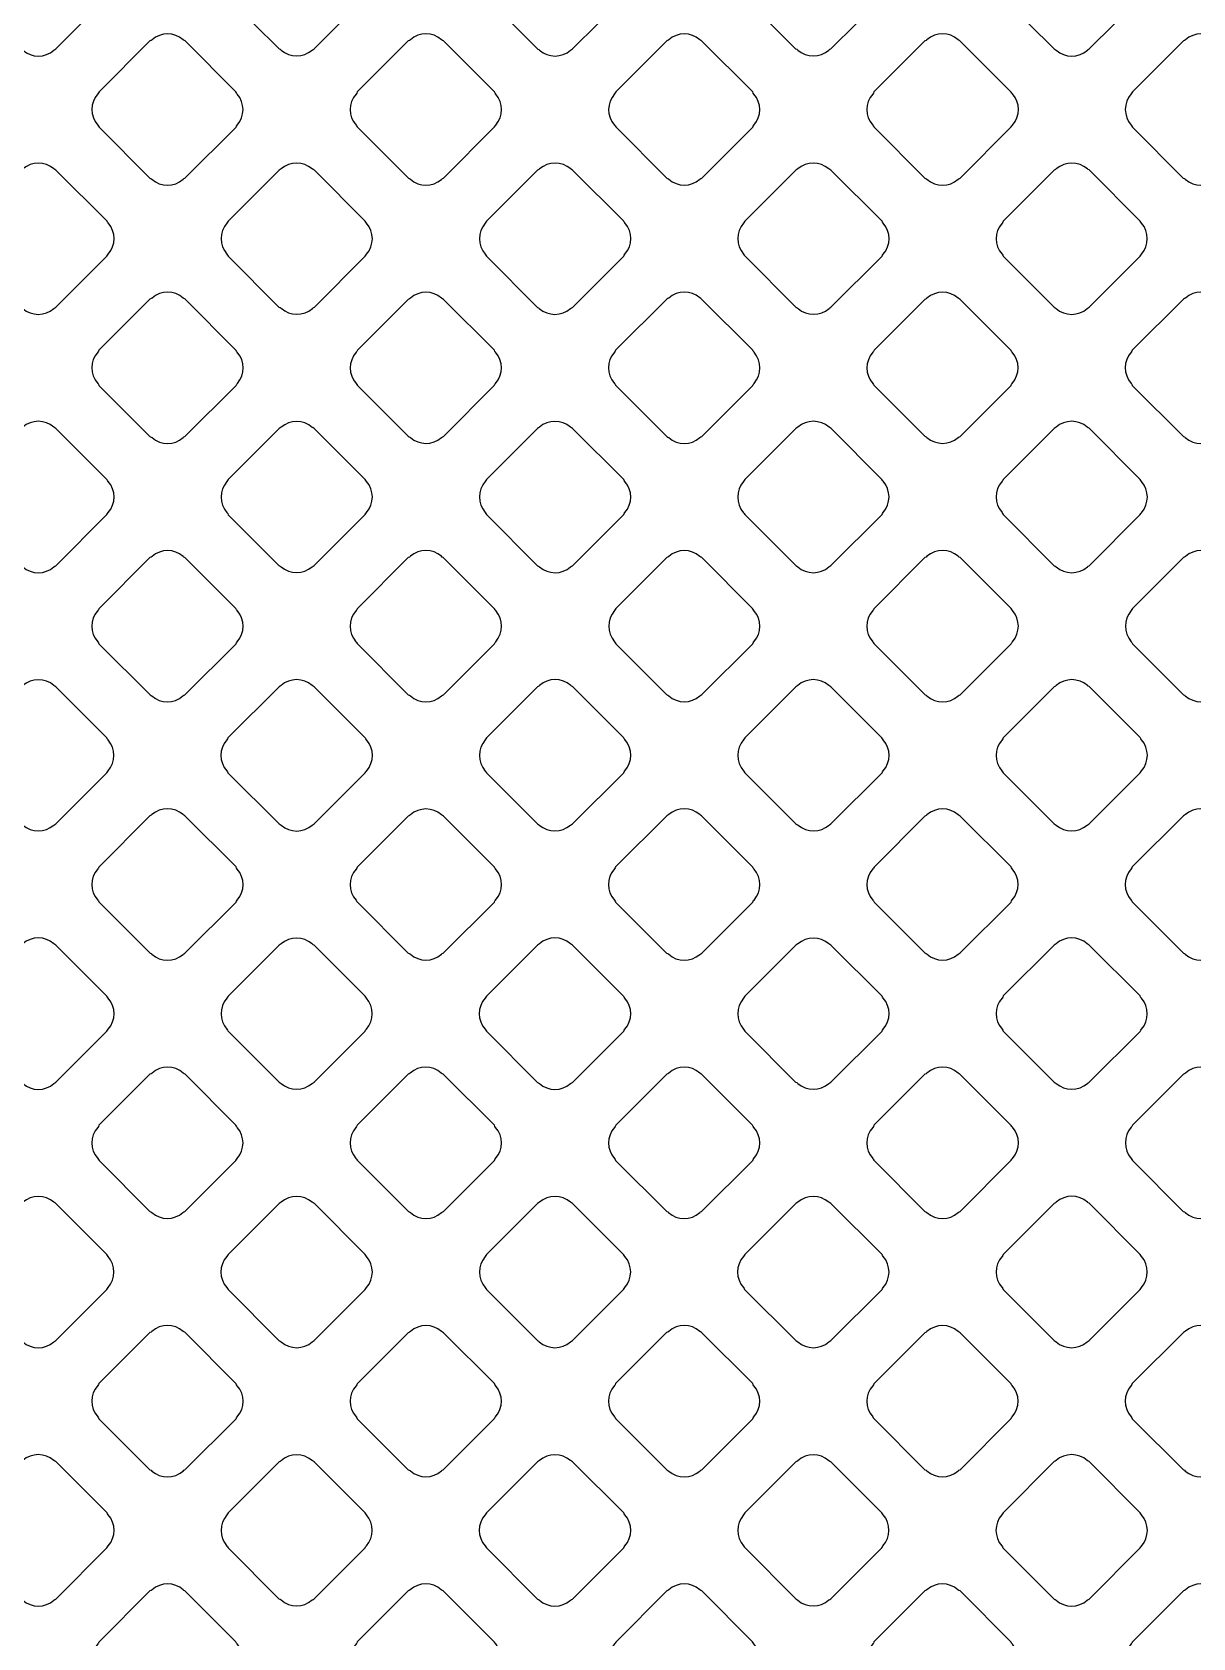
# Model space of a CAD drawing. Header units: millimetres. Extents: x 3440 to 3572, y 2 to 96.
# Drawn here: x 3539.65 to 3540.618, y 54.496 to 55.835 of the extents above; entities that cross this region are included whole.
import ezdxf

# ---------------------------------------------------------------- set-up
doc = ezdxf.new("R2010")
doc.units = ezdxf.units.MM
doc.header["$LTSCALE"] = 23.1
doc.layers.add('gbr-dxf', color=7, linetype='CONTINUOUS')

msp = doc.modelspace()

# ---------------------------------------------------------------- linework, layer by layer
at = {"layer": 'gbr-dxf', "linetype": 'Continuous'}
for points in [[(3539.5966, 55.8916, 0.378563), (3539.5966, 55.8656, -0.099971), (3539.5976, 55.8639), (3539.6402, 55.8214, -0.096328), (3539.6418, 55.8204, 0.379422), (3539.6678, 55.8204, -0.096625), (3539.6694, 55.8214), (3539.712, 55.864, -0.096111), (3539.713, 55.8656, 0.37975), (3539.713, 55.8916, -0.096766), (3539.712, 55.8932), (3539.6695, 55.9358, -0.10077), (3539.6678, 55.9368, 0.379005), (3539.6418, 55.9368, -0.096507), (3539.6402, 55.9358), (3539.5976, 55.8932, -0.096206)], [(3539.8121, 55.8655, -0.083317), (3539.8129, 55.8641), (3539.8556, 55.8215, -0.096111), (3539.8573, 55.8205, 0.379308), (3539.8832, 55.8205, -0.09601), (3539.8849, 55.8214), (3539.9275, 55.8641, -0.096227), (3539.9285, 55.8657, 0.378952), (3539.9285, 55.8917, -0.095968), (3539.9275, 55.8933), (3539.885, 55.9358, -0.10077), (3539.8833, 55.9368, 0.37947), (3539.8574, 55.9368, -0.096458), (3539.8557, 55.9358), (3539.813, 55.8932, -0.096627), (3539.8121, 55.8915, 0.379731)], [(3540.0276, 55.8657, -0.092162), (3540.0285, 55.8642), (3540.0714, 55.8213, -0.08752), (3540.0729, 55.8204, 0.37889), (3540.0988, 55.8204, -0.096117), (3540.1004, 55.8214), (3540.1431, 55.864, -0.095895), (3540.1441, 55.8656, 0.379201), (3540.144, 55.8916, -0.087784), (3540.1431, 55.8931), (3540.1003, 55.9359, -0.092233), (3540.0987, 55.9368, 0.379731), (3540.0728, 55.9368, -0.096458), (3540.0711, 55.9359), (3540.0286, 55.8933, -0.096627), (3540.0276, 55.8917, 0.3795)], [(3540.2431, 55.8655, -0.092348), (3540.2441, 55.864), (3540.2865, 55.8215, -0.10399), (3540.2883, 55.8205, 0.37981), (3540.3143, 55.8205, -0.095956), (3540.3159, 55.8215), (3540.3586, 55.8641, -0.096332), (3540.3595, 55.8657, 0.37981), (3540.3595, 55.8917, -0.087784), (3540.3586, 55.8932), (3540.3159, 55.9359, -0.092233), (3540.3144, 55.9368, 0.379731), (3540.2884, 55.9368, -0.096458), (3540.2867, 55.9358), (3540.2441, 55.8932, -0.096627), (3540.2431, 55.8915, 0.379731)], [(3540.4587, 55.8657, -0.104392), (3540.4597, 55.8639), (3540.5022, 55.8214, -0.100151), (3540.5039, 55.8204, 0.379308), (3540.5299, 55.8204, -0.09601), (3540.5315, 55.8214), (3540.574, 55.8639, -0.095916), (3540.575, 55.8656, 0.378952), (3540.575, 55.8915, -0.107685), (3540.574, 55.8934), (3540.5314, 55.9359, -0.096527), (3540.5298, 55.9369, 0.37947), (3540.5038, 55.9369, -0.096458), (3540.5022, 55.9359), (3540.4597, 55.8933, -0.096627), (3540.4587, 55.8917, 0.379731)], [(3539.7044, 55.7579, -0.104392), (3539.7054, 55.7561), (3539.7478, 55.7137, -0.100151), (3539.7495, 55.7127, 0.379308), (3539.7755, 55.7127, -0.09601), (3539.7771, 55.7137), (3539.8197, 55.7562, -0.096227), (3539.8206, 55.7579, 0.378952), (3539.8206, 55.7838, -0.107677), (3539.8196, 55.7857), (3539.7772, 55.8281, -0.096527), (3539.7755, 55.829, 0.37947), (3539.7496, 55.829, -0.096458), (3539.7479, 55.8281), (3539.7054, 55.7855, -0.096627), (3539.7044, 55.7839, 0.379731)], [(3539.9198, 55.7579, -0.083317), (3539.9206, 55.7565), (3539.9635, 55.7136, -0.096111), (3539.9651, 55.7127, 0.379308), (3539.991, 55.7126, -0.09601), (3539.9927, 55.7136), (3540.0354, 55.7563, -0.096227), (3540.0363, 55.7579, 0.378952), (3540.0363, 55.7838, -0.095968), (3540.0354, 55.7855), (3539.9927, 55.8281, -0.10077), (3539.991, 55.8291, 0.37947), (3539.9651, 55.8291, -0.096458), (3539.9634, 55.8281), (3539.9207, 55.7855, -0.096627), (3539.9198, 55.7838, 0.379731)], [(3540.1354, 55.7579, -0.096117), (3540.1364, 55.7563), (3540.179, 55.7137, -0.09197), (3540.1806, 55.7127, 0.37889), (3540.2065, 55.7127, -0.096117), (3540.2082, 55.7137), (3540.2507, 55.7562, -0.095895), (3540.2517, 55.7579, 0.379201), (3540.2517, 55.7838, -0.10047), (3540.2507, 55.7855), (3540.2081, 55.8281, -0.088202), (3540.2066, 55.829, 0.379731), (3540.1806, 55.829, -0.096458), (3540.179, 55.8281), (3540.1364, 55.7855, -0.096627), (3540.1355, 55.7839, 0.3795)], [(3540.3508, 55.7579, -0.092348), (3540.3517, 55.7563), (3540.3943, 55.7137, -0.10399), (3540.3961, 55.7127, 0.37981), (3540.4221, 55.7127, -0.095956), (3540.4238, 55.7136), (3540.4664, 55.7563, -0.096332), (3540.4674, 55.7579, 0.37981), (3540.4674, 55.7839, -0.087784), (3540.4664, 55.7854), (3540.4236, 55.8282, -0.092233), (3540.4221, 55.8291, 0.379731), (3540.3961, 55.8291, -0.096458), (3540.3944, 55.8281), (3540.3518, 55.7855, -0.096627), (3540.3508, 55.7838, 0.379731)], [(3540.5665, 55.7579, -0.104392), (3540.5675, 55.7561), (3540.6099, 55.7137, -0.10046), (3540.6116, 55.7127, 0.37981), (3540.6376, 55.7127, -0.096625), (3540.6392, 55.7137), (3540.6817, 55.7562, -0.096111), (3540.6827, 55.7579, 0.37981), (3540.6827, 55.7838, -0.108195), (3540.6816, 55.7857), (3540.6393, 55.8281, -0.096627), (3540.6376, 55.829, 0.379731), (3540.6117, 55.829, -0.096723), (3540.61, 55.8281), (3540.5675, 55.7855, -0.096627), (3540.5665, 55.7839, 0.379731)], [(3539.5966, 55.6501, -0.096625), (3539.5975, 55.6484), (3539.6401, 55.6058, -0.092233), (3539.6417, 55.6049, 0.37981), (3539.6677, 55.6049, -0.095956), (3539.6693, 55.6059), (3539.712, 55.6486, -0.096332), (3539.713, 55.6502, 0.37981), (3539.713, 55.6762, -0.083317), (3539.7121, 55.6776), (3539.6693, 55.7204, -0.088202), (3539.6678, 55.7213, 0.379731), (3539.6419, 55.7213, -0.096458), (3539.6402, 55.7203), (3539.5976, 55.6777, -0.096627), (3539.5966, 55.676, 0.379731)], [(3539.8121, 55.6502, -0.096625), (3539.813, 55.6485), (3539.8555, 55.606, -0.107961), (3539.8574, 55.605, 0.379308), (3539.8834, 55.6049, -0.09601), (3539.885, 55.6059), (3539.9275, 55.6485, -0.096227), (3539.9285, 55.6501, 0.378952), (3539.9285, 55.676, -0.100076), (3539.9275, 55.6777), (3539.885, 55.7203, -0.104677), (3539.8832, 55.7213, 0.37947), (3539.8572, 55.7213, -0.096458), (3539.8556, 55.7203), (3539.813, 55.6778, -0.096627), (3539.8121, 55.6761, 0.379731)], [(3540.0276, 55.6501, -0.087784), (3540.0285, 55.6486), (3540.0713, 55.6058, -0.083651), (3540.0727, 55.6049, 0.379308), (3540.0987, 55.6049, -0.09601), (3540.1003, 55.6058), (3540.1431, 55.6486, -0.096227), (3540.1441, 55.6502, 0.378952), (3540.1441, 55.6762, -0.092052), (3540.1431, 55.6777), (3540.1005, 55.7204, -0.096527), (3540.0989, 55.7213, 0.37947), (3540.0729, 55.7213, -0.096458), (3540.0713, 55.7203), (3540.0286, 55.6777, -0.096627), (3540.0276, 55.676, 0.379731)], [(3540.2431, 55.6502, -0.08798), (3540.244, 55.6487), (3540.2868, 55.6059, -0.100073), (3540.2885, 55.6049, 0.37889), (3540.3144, 55.6049, -0.09601), (3540.316, 55.6059), (3540.3586, 55.6485, -0.095895), (3540.3596, 55.6501, 0.379201), (3540.3595, 55.676, -0.092348), (3540.3586, 55.6776), (3540.3159, 55.7203, -0.096111), (3540.3142, 55.7213, 0.379731), (3540.2883, 55.7213, -0.096458), (3540.2866, 55.7203), (3540.2441, 55.6778, -0.096627), (3540.2431, 55.6761, 0.3795)], [(3540.4587, 55.6501, -0.10047), (3540.4597, 55.6484), (3540.5021, 55.6059, -0.096111), (3540.5038, 55.6049, 0.37981), (3540.5298, 55.6049, -0.095956), (3540.5314, 55.6059), (3540.574, 55.6485, -0.096111), (3540.575, 55.6502, 0.37981), (3540.575, 55.6761, -0.096608), (3540.574, 55.6778), (3540.5313, 55.7205, -0.083651), (3540.5299, 55.7213, 0.379731), (3540.504, 55.7213, -0.096458), (3540.5023, 55.7204), (3540.4597, 55.6777, -0.096627), (3540.4587, 55.676, 0.379731)], [(3539.7043, 55.5424, -0.100082), (3539.7053, 55.5407), (3539.7479, 55.498, -0.095796), (3539.7496, 55.4971, 0.37889), (3539.7755, 55.4971, -0.096117), (3539.7771, 55.4981), (3539.8198, 55.5407, -0.095895), (3539.8208, 55.5424, 0.379201), (3539.8207, 55.5683, -0.096625), (3539.8198, 55.5699), (3539.777, 55.6128, -0.083651), (3539.7756, 55.6136, 0.379731), (3539.7496, 55.6136, -0.096458), (3539.7479, 55.6127), (3539.7053, 55.57, -0.096627), (3539.7043, 55.5684, 0.3795)], [(3539.9199, 55.5423, -0.096625), (3539.9209, 55.5407), (3539.9632, 55.4983, -0.107961), (3539.9651, 55.4973, 0.379308), (3539.991, 55.4972, -0.09601), (3539.9927, 55.4982), (3540.0352, 55.5408, -0.096227), (3540.0362, 55.5424, 0.378952), (3540.0362, 55.5683, -0.100076), (3540.0352, 55.57), (3539.9928, 55.6125, -0.104677), (3539.991, 55.6135, 0.37947), (3539.9651, 55.6135, -0.096458), (3539.9634, 55.6125), (3539.9209, 55.57, -0.096627), (3539.9199, 55.5683, 0.379731)], [(3540.1353, 55.5424, -0.092052), (3540.1363, 55.5408), (3540.1791, 55.498, -0.087648), (3540.1806, 55.4971, 0.379201), (3540.2065, 55.4971, -0.095956), (3540.2082, 55.4981), (3540.2508, 55.5407, -0.096332), (3540.2518, 55.5423, 0.379308), (3540.2518, 55.5683, -0.104185), (3540.2508, 55.5701), (3540.2081, 55.6127, -0.092456), (3540.2066, 55.6137, 0.37947), (3540.1806, 55.6136, -0.096458), (3540.179, 55.6127), (3540.1363, 55.57, -0.096627), (3540.1353, 55.5684, 0.3795)], [(3540.3509, 55.5423, -0.088014), (3540.3518, 55.5408), (3540.3944, 55.4983, -0.100824), (3540.3961, 55.4973, 0.37981), (3540.4221, 55.4973, -0.096625), (3540.4238, 55.4982), (3540.4662, 55.5407, -0.096111), (3540.4672, 55.5424, 0.37981), (3540.4672, 55.5684, -0.09253), (3540.4663, 55.5699), (3540.4237, 55.6125, -0.096423), (3540.4221, 55.6135, 0.379731), (3540.3961, 55.6135, -0.096458), (3540.3944, 55.6125), (3540.3519, 55.57, -0.096857), (3540.3509, 55.5683, 0.379731)], [(3540.5664, 55.5424, -0.10047), (3540.5674, 55.5407), (3540.61, 55.4981, -0.096111), (3540.6116, 55.4971, 0.37981), (3540.6376, 55.4971, -0.095956), (3540.6392, 55.4981), (3540.6818, 55.5407, -0.096111), (3540.6828, 55.5423, 0.37981), (3540.6828, 55.5683, -0.096458), (3540.6818, 55.57), (3540.639, 55.6128, -0.083733), (3540.6376, 55.6136, 0.379731), (3540.6117, 55.6136, -0.096475), (3540.61, 55.6127), (3540.5673, 55.57, -0.096627), (3540.5664, 55.5684, 0.379731)], [(3539.5965, 55.4346, -0.091685), (3539.5974, 55.4331), (3539.6403, 55.3902, -0.086836), (3539.6418, 55.3893, 0.379169), (3539.6677, 55.3893, -0.095956), (3539.6694, 55.3903), (3539.712, 55.4329, -0.096332), (3539.713, 55.4346, 0.37981), (3539.713, 55.4606, -0.088442), (3539.7121, 55.462), (3539.6693, 55.5048, -0.092898), (3539.6677, 55.5058, 0.379731), (3539.6417, 55.5058, -0.096458), (3539.6401, 55.5048), (3539.5975, 55.4622, -0.096627), (3539.5965, 55.4606, 0.379523)], [(3539.8121, 55.4605, 0.37947), (3539.8121, 55.4346, -0.103917), (3539.8132, 55.4328), (3539.8555, 55.3904, -0.10046), (3539.8573, 55.3894, 0.379451), (3539.8832, 55.3894, -0.096117), (3539.8849, 55.3904), (3539.9275, 55.433, -0.095895), (3539.9285, 55.4347, 0.379201), (3539.9285, 55.4606, -0.092348), (3539.9275, 55.4622), (3539.8849, 55.5048, -0.096111), (3539.8833, 55.5057, 0.379357), (3539.8574, 55.5058, -0.096507), (3539.8557, 55.5048), (3539.8131, 55.4622, -0.096527)], [(3540.0276, 55.4347, -0.10047), (3540.0286, 55.4329), (3540.0712, 55.3903, -0.096111), (3540.0729, 55.3894, 0.379308), (3540.0988, 55.3893, -0.09601), (3540.1004, 55.3903), (3540.1431, 55.433, -0.095916), (3540.1441, 55.4346, 0.378952), (3540.1441, 55.4605, -0.09601), (3540.1431, 55.4622), (3540.1005, 55.5048, -0.10077), (3540.0987, 55.5058, 0.37947), (3540.0728, 55.5058, -0.096458), (3540.0711, 55.5048), (3540.0286, 55.4623, -0.096627), (3540.0276, 55.4606, 0.379731)], [(3540.2431, 55.4345, -0.083792), (3540.244, 55.4331), (3540.2867, 55.3904, -0.096627), (3540.2883, 55.3894, 0.37981), (3540.3143, 55.3894, -0.096625), (3540.3159, 55.3904), (3540.3586, 55.433, -0.096111), (3540.3595, 55.4347, 0.37981), (3540.3595, 55.4607, -0.096458), (3540.3585, 55.4623), (3540.3161, 55.5048, -0.100824), (3540.3144, 55.5058, 0.379731), (3540.2884, 55.5058, -0.096723), (3540.2867, 55.5048), (3540.2441, 55.4621, -0.096857), (3540.2431, 55.4605, 0.379731)], [(3540.4587, 55.4347, -0.096625), (3540.4596, 55.433), (3540.5023, 55.3903, -0.092233), (3540.5039, 55.3894, 0.379308), (3540.5299, 55.3894, -0.09601), (3540.5315, 55.3903), (3540.574, 55.4329, -0.096227), (3540.575, 55.4345, 0.378952), (3540.575, 55.4605, -0.100076), (3540.574, 55.4622), (3540.5313, 55.5049, -0.088435), (3540.5298, 55.5058, 0.37947), (3540.5038, 55.5058, -0.096458), (3540.5022, 55.5048), (3540.4597, 55.4623, -0.096627), (3540.4587, 55.4607, 0.379731)], [(3539.7043, 55.3268, -0.095487), (3539.7053, 55.3252), (3539.748, 55.2825, -0.091364), (3539.7495, 55.2816, 0.37857), (3539.7754, 55.2816, -0.09601), (3539.7771, 55.2826), (3539.8197, 55.3252, -0.096227), (3539.8206, 55.3268, 0.378952), (3539.8206, 55.3528, -0.100076), (3539.8196, 55.3545), (3539.777, 55.3971, -0.088435), (3539.7755, 55.398, 0.379411), (3539.7496, 55.398, -0.096766), (3539.7479, 55.397), (3539.7053, 55.3544, -0.096527), (3539.7043, 55.3528, 0.378885)], [(3539.9197, 55.3268, -0.092052), (3539.9207, 55.3253), (3539.9633, 55.2826, -0.103923), (3539.9651, 55.2816, 0.37889), (3539.9911, 55.2816, -0.09601), (3539.9927, 55.2826), (3540.0354, 55.3252, -0.095895), (3540.0363, 55.3269, 0.379201), (3540.0363, 55.3528, -0.087784), (3540.0354, 55.3543), (3539.9926, 55.3971, -0.092233), (3539.991, 55.3981, 0.379731), (3539.9651, 55.3981, -0.096458), (3539.9634, 55.3971), (3539.9207, 55.3544, -0.096627), (3539.9198, 55.3528, 0.3795)], [(3540.1355, 55.3269, -0.104392), (3540.1365, 55.3251), (3540.1789, 55.2827, -0.10046), (3540.1806, 55.2817, 0.37981), (3540.2065, 55.2817, -0.096625), (3540.2082, 55.2827), (3540.2507, 55.3252, -0.096111), (3540.2517, 55.3268, 0.37981), (3540.2517, 55.3528, -0.108195), (3540.2506, 55.3547), (3540.2082, 55.397, -0.096627), (3540.2066, 55.398, 0.379731), (3540.1806, 55.398, -0.096723), (3540.179, 55.397), (3540.1364, 55.3545, -0.096627), (3540.1355, 55.3528, 0.379731)], [(3540.3508, 55.3268, -0.083317), (3540.3517, 55.3254), (3540.3945, 55.2826, -0.096111), (3540.3961, 55.2816, 0.37981), (3540.4221, 55.2816, -0.095956), (3540.4238, 55.2826), (3540.4664, 55.3252, -0.096332), (3540.4674, 55.3269, 0.37981), (3540.4674, 55.3528, -0.096625), (3540.4664, 55.3545), (3540.4238, 55.3971, -0.100151), (3540.4221, 55.3981, 0.379731), (3540.3961, 55.3981, -0.096458), (3540.3944, 55.3971), (3540.3518, 55.3544, -0.096627), (3540.3508, 55.3528, 0.379731)], [(3540.5665, 55.3269, -0.096625), (3540.5675, 55.3252), (3540.61, 55.2826, -0.092072), (3540.6116, 55.2817, 0.379451), (3540.6376, 55.2817, -0.096117), (3540.6392, 55.2827), (3540.6817, 55.3252, -0.095796), (3540.6827, 55.3268, 0.378779), (3540.6827, 55.3528, -0.099971), (3540.6817, 55.3545), (3540.6391, 55.3971, -0.088207), (3540.6376, 55.398, 0.37947), (3540.6117, 55.398, -0.096458), (3540.61, 55.397), (3540.5675, 55.3545, -0.096627), (3540.5665, 55.3528, 0.379731)], [(3539.5966, 55.219, -0.092348), (3539.5975, 55.2175), (3539.6402, 55.1748, -0.088202), (3539.6417, 55.1739, 0.37981), (3539.6677, 55.1739, -0.095956), (3539.6693, 55.1749), (3539.7119, 55.2174, -0.096332), (3539.7129, 55.2191, 0.379511), (3539.7129, 55.245, -0.104371), (3539.7118, 55.2468), (3539.6693, 55.2893, -0.092228), (3539.6678, 55.2903, 0.379206), (3539.6418, 55.2902, -0.096458), (3539.6402, 55.2893), (3539.5976, 55.2467, -0.096627), (3539.5966, 55.245, 0.379731)], [(3539.812, 55.245, 0.378406), (3539.812, 55.2191, -0.087852), (3539.8129, 55.2176), (3539.8557, 55.1748, -0.099645), (3539.8574, 55.1738, 0.379163), (3539.8833, 55.1739, -0.096625), (3539.8849, 55.1748), (3539.9275, 55.2174, -0.096332), (3539.9285, 55.219, 0.379308), (3539.9285, 55.245, -0.092052), (3539.9276, 55.2465), (3539.8848, 55.2893, -0.096527), (3539.8832, 55.2903, 0.379083), (3539.8572, 55.2903, -0.09601), (3539.8556, 55.2893), (3539.8129, 55.2466, -0.096099)], [(3540.0276, 55.219, -0.096458), (3540.0286, 55.2174), (3540.0712, 55.1748, -0.092289), (3540.0727, 55.1739, 0.37981), (3540.0987, 55.1739, -0.096625), (3540.1003, 55.1748), (3540.1431, 55.2176, -0.096332), (3540.144, 55.2192, 0.37981), (3540.144, 55.2452, -0.083317), (3540.1432, 55.2466), (3540.1004, 55.2894, -0.088202), (3540.0989, 55.2903, 0.379731), (3540.0729, 55.2903, -0.096458), (3540.0713, 55.2893), (3540.0286, 55.2466, -0.096857), (3540.0276, 55.245, 0.379731)], [(3540.2431, 55.2191, -0.096117), (3540.2441, 55.2175), (3540.2866, 55.1749, -0.107634), (3540.2885, 55.1739, 0.37889), (3540.3144, 55.1739, -0.096117), (3540.316, 55.1749), (3540.3586, 55.2174, -0.095895), (3540.3596, 55.2191, 0.379201), (3540.3595, 55.245, -0.10047), (3540.3585, 55.2467), (3540.316, 55.2892, -0.10399), (3540.3142, 55.2903, 0.379731), (3540.2883, 55.2903, -0.096458), (3540.2866, 55.2893), (3540.2441, 55.2467, -0.096627), (3540.2431, 55.2451, 0.3795)], [(3540.4586, 55.2191, -0.092052), (3540.4596, 55.2175), (3540.5023, 55.1748, -0.087639), (3540.5038, 55.1739, 0.378952), (3540.5297, 55.1739, -0.095866), (3540.5314, 55.1748), (3540.574, 55.2175, -0.096227), (3540.575, 55.2191, 0.379422), (3540.575, 55.2451, -0.10451), (3540.574, 55.2469), (3540.5315, 55.2894, -0.092233), (3540.5299, 55.2903, 0.379731), (3540.504, 55.2903, -0.096458), (3540.5023, 55.2893), (3540.4597, 55.2467, -0.096627), (3540.4587, 55.245, 0.379357)], [(3539.7043, 55.1373, 0.379249), (3539.7043, 55.1113, -0.092348), (3539.7052, 55.1098), (3539.748, 55.067, -0.088202), (3539.7495, 55.0661, 0.379423), (3539.7755, 55.066, -0.095506), (3539.7771, 55.067), (3539.8197, 55.1096, -0.095997), (3539.8207, 55.1113, 0.378309), (3539.8207, 55.1372, -0.104211), (3539.8197, 55.139), (3539.777, 55.1816, -0.091683), (3539.7755, 55.1826, 0.378901), (3539.7495, 55.1826, -0.096614), (3539.7479, 55.1816), (3539.7052, 55.1389, -0.096195)], [(3539.9198, 55.1112, -0.087613), (3539.9207, 55.1098), (3539.9633, 55.0671, -0.099645), (3539.9651, 55.0661, 0.379169), (3539.991, 55.0662, -0.095956), (3539.9926, 55.0671), (3540.0352, 55.1097, -0.096111), (3540.0362, 55.1113, 0.37981), (3540.0362, 55.1373, -0.09253), (3540.0352, 55.1389), (3539.9927, 55.1814, -0.096627), (3539.991, 55.1824, 0.379731), (3539.9651, 55.1824, -0.096723), (3539.9634, 55.1814), (3539.9208, 55.1388, -0.096627), (3539.9198, 55.1372, 0.379523)], [(3540.1353, 55.1113, -0.10047), (3540.1363, 55.1096), (3540.1789, 55.067, -0.096111), (3540.1806, 55.0661, 0.379308), (3540.2065, 55.066, -0.09601), (3540.2082, 55.067), (3540.2508, 55.1097, -0.096328), (3540.2518, 55.1113, 0.378952), (3540.2518, 55.1372, -0.09601), (3540.2508, 55.1389), (3540.208, 55.1817, -0.083374), (3540.2066, 55.1826, 0.37947), (3540.1806, 55.1826, -0.096723), (3540.179, 55.1816), (3540.1363, 55.139, -0.096627), (3540.1353, 55.1373, 0.379731)], [(3540.3509, 55.1113, -0.096259), (3540.3519, 55.1097), (3540.3943, 55.0673, -0.10739), (3540.3962, 55.0662, 0.378747), (3540.4221, 55.0662, -0.09601), (3540.4237, 55.0672), (3540.4663, 55.1097, -0.096227), (3540.4672, 55.1114, 0.379422), (3540.4672, 55.1373, -0.100399), (3540.4662, 55.139), (3540.4239, 55.1814, -0.10437), (3540.4221, 55.1824, 0.379731), (3540.3961, 55.1824, -0.096458), (3540.3944, 55.1814), (3540.3519, 55.1389, -0.096857), (3540.3509, 55.1373, 0.3795)], [(3540.5664, 55.1113, -0.092348), (3540.5673, 55.1098), (3540.6101, 55.067, -0.088207), (3540.6116, 55.0661, 0.37981), (3540.6376, 55.0661, -0.096625), (3540.6392, 55.067), (3540.6818, 55.1097, -0.096111), (3540.6828, 55.1113, 0.37981), (3540.6828, 55.1373, -0.104293), (3540.6818, 55.1391), (3540.6392, 55.1817, -0.092623), (3540.6376, 55.1826, 0.379731), (3540.6117, 55.1826, -0.096458), (3540.61, 55.1816), (3540.5674, 55.139, -0.096627), (3540.5664, 55.1373, 0.379731)], [(3539.5965, 55.0036, -0.099534), (3539.5975, 55.0019), (3539.6402, 54.9592, -0.0952), (3539.6418, 54.9582, 0.379169), (3539.6677, 54.9583, -0.095956), (3539.6694, 54.9593), (3539.712, 55.0019, -0.096332), (3539.713, 55.0035, 0.37981), (3539.713, 55.0295, -0.096625), (3539.712, 55.0312), (3539.6694, 55.0738, -0.100151), (3539.6677, 55.0748, 0.379731), (3539.6417, 55.0748, -0.096458), (3539.6401, 55.0738), (3539.5975, 55.0312, -0.096627), (3539.5965, 55.0295, 0.379523)], [(3539.812, 55.0294, 0.379249), (3539.8121, 55.0035, -0.083328), (3539.8129, 55.0021), (3539.8556, 54.9594, -0.096332), (3539.8573, 54.9584, 0.37981), (3539.8832, 54.9584, -0.096625), (3539.8849, 54.9594), (3539.9274, 55.0019, -0.096332), (3539.9284, 55.0036, 0.379451), (3539.9284, 55.0295, -0.096259), (3539.9275, 55.0312), (3539.8849, 55.0737, -0.100215), (3539.8832, 55.0747, 0.378939), (3539.8573, 55.0747, -0.096614), (3539.8557, 55.0737), (3539.813, 55.0311, -0.096195)], [(3540.0275, 55.0036, -0.09185), (3540.0285, 55.002), (3540.0713, 54.9591, -0.086956), (3540.0728, 54.9582, 0.379169), (3540.0987, 54.9583, -0.095956), (3540.1004, 54.9592), (3540.1431, 55.0019, -0.096332), (3540.144, 55.0035, 0.37981), (3540.144, 55.0295, -0.087784), (3540.1431, 55.031), (3540.1003, 55.0738, -0.092233), (3540.0987, 55.0748, 0.379731), (3540.0728, 55.0748, -0.096458), (3540.0711, 55.0738), (3540.0285, 55.0312, -0.096627), (3540.0275, 55.0295, 0.379523)], [(3540.2431, 55.0035, -0.092139), (3540.244, 55.0019), (3540.2865, 54.9594, -0.104264), (3540.2883, 54.9584, 0.379451), (3540.3143, 54.9584, -0.096117), (3540.3159, 54.9594), (3540.3586, 55.002, -0.095796), (3540.3596, 55.0037, 0.378779), (3540.3596, 55.0296, -0.087715), (3540.3586, 55.0311), (3540.3159, 55.0738, -0.092398), (3540.3143, 55.0747, 0.37947), (3540.2884, 55.0747, -0.096723), (3540.2867, 55.0738), (3540.2441, 55.0311, -0.096627), (3540.2431, 55.0294, 0.379731)], [(3540.4587, 55.0037, -0.104392), (3540.4597, 55.0019), (3540.5022, 54.9594, -0.10046), (3540.5039, 54.9584, 0.37981), (3540.5299, 54.9584, -0.096625), (3540.5315, 54.9593), (3540.574, 55.0018, -0.096111), (3540.575, 55.0035, 0.37981), (3540.575, 55.0294, -0.108195), (3540.5739, 55.0313), (3540.5315, 55.0738, -0.096857), (3540.5298, 55.0748, 0.379731), (3540.5038, 55.0748, -0.096458), (3540.5022, 55.0738), (3540.4597, 55.0313, -0.096627), (3540.4587, 55.0296, 0.379731)], [(3539.7043, 54.8958, -0.103696), (3539.7054, 54.894), (3539.7478, 54.8516, -0.099246), (3539.7495, 54.8506, 0.379163), (3539.7754, 54.8506, -0.095956), (3539.7771, 54.8516), (3539.8196, 54.8941, -0.096111), (3539.8206, 54.8958, 0.37981), (3539.8206, 54.9217, -0.108195), (3539.8196, 54.9236), (3539.7772, 54.966, -0.096423), (3539.7756, 54.967, 0.379762), (3539.7496, 54.967, -0.096225), (3539.7479, 54.966), (3539.7053, 54.9234, -0.096527), (3539.7043, 54.9217, 0.378885)], [(3539.9197, 54.8958, -0.083163), (3539.9206, 54.8944), (3539.9635, 54.8515, -0.095895), (3539.9651, 54.8506, 0.379201), (3539.9911, 54.8506, -0.096625), (3539.9927, 54.8516), (3540.0353, 54.8941, -0.096111), (3540.0362, 54.8957, 0.379511), (3540.0362, 54.9217, -0.096475), (3540.0353, 54.9234), (3539.9926, 54.966, -0.100343), (3539.9909, 54.967, 0.378645), (3539.965, 54.967, -0.09601), (3539.9634, 54.966), (3539.9207, 54.9234, -0.096328), (3539.9197, 54.9217, 0.379112)], [(3540.1354, 54.8958, -0.095756), (3540.1363, 54.8941), (3540.179, 54.8515, -0.090978), (3540.1805, 54.8506, 0.379169), (3540.2065, 54.8506, -0.096625), (3540.2081, 54.8516), (3540.2507, 54.8941, -0.096111), (3540.2517, 54.8958, 0.37981), (3540.2517, 54.9217, -0.100585), (3540.2506, 54.9235), (3540.2081, 54.966, -0.088202), (3540.2066, 54.967, 0.379731), (3540.1806, 54.967, -0.096458), (3540.179, 54.966), (3540.1364, 54.9234, -0.096627), (3540.1354, 54.9217, 0.379523)], [(3540.3508, 54.8958, -0.092348), (3540.3517, 54.8942), (3540.3943, 54.8516, -0.104311), (3540.3961, 54.8506, 0.37981), (3540.4221, 54.8506, -0.096625), (3540.4238, 54.8516), (3540.4664, 54.8942, -0.096111), (3540.4674, 54.8958, 0.37981), (3540.4674, 54.9218, -0.088014), (3540.4664, 54.9233), (3540.4236, 54.9661, -0.092233), (3540.4221, 54.967, 0.379731), (3540.3961, 54.967, -0.096458), (3540.3944, 54.9661), (3540.3518, 54.9234, -0.096627), (3540.3508, 54.9217, 0.379731)], [(3540.5665, 54.8958, -0.103999), (3540.5675, 54.894), (3540.6099, 54.8516, -0.099849), (3540.6116, 54.8506, 0.37889), (3540.6376, 54.8506, -0.096117), (3540.6392, 54.8516), (3540.6817, 54.8942, -0.095895), (3540.6827, 54.8958, 0.379201), (3540.6827, 54.9217, -0.108153), (3540.6816, 54.9236), (3540.6393, 54.966, -0.096111), (3540.6376, 54.967, 0.379731), (3540.6117, 54.967, -0.096458), (3540.61, 54.966), (3540.5675, 54.9234, -0.096627), (3540.5665, 54.9218, 0.3795)], [(3539.5966, 54.788, -0.100399), (3539.5976, 54.7863), (3539.6401, 54.7438, -0.096627), (3539.6417, 54.7428, 0.37981), (3539.6677, 54.7428, -0.096625), (3539.6693, 54.7438), (3539.7119, 54.7864, -0.096332), (3539.7129, 54.788, 0.379511), (3539.7129, 54.814, -0.096117), (3539.7119, 54.8156), (3539.6692, 54.8584, -0.083081), (3539.6678, 54.8592, 0.379206), (3539.6418, 54.8592, -0.096458), (3539.6402, 54.8582), (3539.5976, 54.8156, -0.096857), (3539.5966, 54.814, 0.379731)], [(3539.812, 54.788, -0.095756), (3539.813, 54.7864), (3539.8555, 54.7438, -0.107166), (3539.8574, 54.7428, 0.378608), (3539.8833, 54.7428, -0.095866), (3539.8849, 54.7438), (3539.9275, 54.7864, -0.096227), (3539.9285, 54.788, 0.378952), (3539.9285, 54.8139, -0.100076), (3539.9275, 54.8157), (3539.885, 54.8582, -0.104677), (3539.8832, 54.8592, 0.37947), (3539.8572, 54.8592, -0.096458), (3539.8556, 54.8582), (3539.813, 54.8156, -0.096627), (3539.812, 54.814, 0.379523)], [(3540.0276, 54.788, -0.087916), (3540.0285, 54.7865), (3540.0714, 54.7437, -0.083081), (3540.0727, 54.7428, 0.378867), (3540.0987, 54.7428, -0.09601), (3540.1003, 54.7438), (3540.143, 54.7865, -0.095997), (3540.144, 54.7881, 0.378309), (3540.144, 54.814, -0.091942), (3540.143, 54.8156), (3540.1004, 54.8582, -0.096206), (3540.0988, 54.8592, 0.379211), (3540.0728, 54.8592, -0.096458), (3540.0712, 54.8582), (3540.0286, 54.8156, -0.096857), (3540.0276, 54.8139, 0.3795)], [(3540.243, 54.788, -0.087613), (3540.2439, 54.7865), (3540.2867, 54.7438, -0.099645), (3540.2884, 54.7428, 0.379169), (3540.3143, 54.7428, -0.095956), (3540.316, 54.7438), (3540.3586, 54.7864, -0.096111), (3540.3595, 54.788, 0.37981), (3540.3595, 54.814, -0.092418), (3540.3586, 54.8155), (3540.3159, 54.8582, -0.096857), (3540.3142, 54.8592, 0.379731), (3540.2883, 54.8592, -0.096458), (3540.2866, 54.8582), (3540.244, 54.8156, -0.096627), (3540.243, 54.814, 0.379523)], [(3540.4587, 54.788, -0.10047), (3540.4597, 54.7863), (3540.5021, 54.7438, -0.096111), (3540.5038, 54.7428, 0.379308), (3540.5297, 54.7428, -0.09601), (3540.5314, 54.7438), (3540.574, 54.7865, -0.096227), (3540.575, 54.7881, 0.378952), (3540.575, 54.814, -0.095968), (3540.574, 54.8157), (3540.5313, 54.8584, -0.083772), (3540.5299, 54.8593, 0.37947), (3540.504, 54.8593, -0.096458), (3540.5023, 54.8583), (3540.4597, 54.8156, -0.096627), (3540.4587, 54.814, 0.379731)], [(3539.7043, 54.6803, -0.10047), (3539.7053, 54.6786), (3539.7479, 54.636, -0.096111), (3539.7495, 54.635, 0.37975), (3539.7755, 54.635, -0.096265), (3539.7771, 54.636), (3539.8197, 54.6786, -0.096227), (3539.8207, 54.6802, 0.378837), (3539.8207, 54.7061, -0.096528), (3539.8197, 54.7078), (3539.7769, 54.7507, -0.082941), (3539.7755, 54.7515, 0.379211), (3539.7495, 54.7515, -0.096458), (3539.7479, 54.7505), (3539.7053, 54.7079, -0.096627), (3539.7043, 54.7063, 0.379731)], [(3539.9198, 54.6802, -0.095166), (3539.9208, 54.6786), (3539.9632, 54.6361, -0.106754), (3539.9651, 54.6351, 0.379169), (3539.991, 54.6351, -0.095956), (3539.9926, 54.6361), (3540.0352, 54.6787, -0.096332), (3540.0362, 54.6803, 0.379308), (3540.0362, 54.7062, -0.100076), (3540.0352, 54.708), (3539.9928, 54.7504, -0.10417), (3539.991, 54.7514, 0.379411), (3539.9651, 54.7514, -0.096766), (3539.9634, 54.7504), (3539.9208, 54.7078, -0.096527), (3539.9198, 54.7061, 0.378789)], [(3540.1353, 54.7062, 0.379249), (3540.1353, 54.6803, -0.092139), (3540.1363, 54.6787), (3540.1791, 54.6359, -0.087638), (3540.1806, 54.635, 0.379451), (3540.2065, 54.635, -0.096117), (3540.2082, 54.636), (3540.2507, 54.6786, -0.095796), (3540.2517, 54.6802, 0.378934), (3540.2517, 54.7061, -0.103999), (3540.2507, 54.7079), (3540.208, 54.7506, -0.092228), (3540.2065, 54.7515, 0.378884), (3540.1806, 54.7515, -0.096614), (3540.1789, 54.7505), (3540.1363, 54.7079, -0.096195)], [(3540.3508, 54.6802, -0.087613), (3540.3517, 54.6787), (3540.3944, 54.6361, -0.099645), (3540.3961, 54.6351, 0.379169), (3540.422, 54.6351, -0.095956), (3540.4237, 54.6361), (3540.4662, 54.6787, -0.096332), (3540.4672, 54.6803, 0.37981), (3540.4672, 54.7063, -0.092348), (3540.4663, 54.7078), (3540.4237, 54.7504, -0.096111), (3540.4221, 54.7514, 0.379731), (3540.3961, 54.7514, -0.096458), (3540.3944, 54.7504), (3540.3518, 54.7078, -0.096627), (3540.3508, 54.7061, 0.379523)], [(3540.5664, 54.6803, -0.10047), (3540.5674, 54.6786), (3540.61, 54.636, -0.096332), (3540.6116, 54.635, 0.37981), (3540.6376, 54.635, -0.096625), (3540.6392, 54.636), (3540.6818, 54.6786, -0.096111), (3540.6828, 54.6803, 0.37981), (3540.6828, 54.7062, -0.096458), (3540.6818, 54.7079), (3540.639, 54.7507, -0.083681), (3540.6376, 54.7516, 0.379731), (3540.6117, 54.7516, -0.096458), (3540.61, 54.7506), (3540.5673, 54.7079, -0.096627), (3540.5664, 54.7063, 0.379731)], [(3539.5965, 54.5725, -0.09185), (3539.5975, 54.571), (3539.6403, 54.5281, -0.086956), (3539.6418, 54.5272, 0.379169), (3539.6677, 54.5272, -0.095956), (3539.6694, 54.5282), (3539.712, 54.5709, -0.096332), (3539.713, 54.5725, 0.37981), (3539.713, 54.5985, -0.087784), (3539.7121, 54.6), (3539.6693, 54.6428, -0.092233), (3539.6677, 54.6437, 0.379731), (3539.6417, 54.6437, -0.096458), (3539.6401, 54.6427), (3539.5975, 54.6002, -0.096627), (3539.5965, 54.5985, 0.379523)], [(3539.8121, 54.5724, -0.092139), (3539.813, 54.5709), (3539.8555, 54.5284, -0.104264), (3539.8573, 54.5274, 0.37981), (3539.8832, 54.5274, -0.096625), (3539.8849, 54.5283), (3539.9274, 54.5709, -0.096111), (3539.9284, 54.5725, 0.379511), (3539.9284, 54.5985, -0.088014), (3539.9275, 54.6), (3539.8848, 54.6427, -0.09229), (3539.8832, 54.6437, 0.379206), (3539.8573, 54.6436, -0.096458), (3539.8556, 54.6426), (3539.813, 54.6001, -0.096627), (3539.8121, 54.5984, 0.379731)], [(3540.0275, 54.5725, -0.09909), (3540.0285, 54.5708), (3540.0712, 54.5282, -0.094807), (3540.0728, 54.5272, 0.379169), (3540.0987, 54.5272, -0.096625), (3540.1004, 54.5282), (3540.1431, 54.5709, -0.096111), (3540.144, 54.5725, 0.37981), (3540.144, 54.5985, -0.096458), (3540.1431, 54.6001), (3540.1005, 54.6427, -0.100499), (3540.0987, 54.6437, 0.379731), (3540.0728, 54.6437, -0.096458), (3540.0711, 54.6427), (3540.0285, 54.6001, -0.096627), (3540.0275, 54.5985, 0.379523)], [(3540.2431, 54.5725, -0.083163), (3540.244, 54.5711), (3540.2867, 54.5283, -0.095895), (3540.2883, 54.5273, 0.379201), (3540.3143, 54.5274, -0.096625), (3540.3159, 54.5283), (3540.3585, 54.5709, -0.096111), (3540.3594, 54.5725, 0.379451), (3540.3595, 54.5985, -0.096475), (3540.3585, 54.6001), (3540.316, 54.6426, -0.100588), (3540.3142, 54.6436, 0.379249), (3540.2883, 54.6436, -0.096458), (3540.2867, 54.6426), (3540.2441, 54.6001, -0.096627), (3540.2431, 54.5984, 0.3795)], [(3540.4586, 54.5725, -0.095756), (3540.4595, 54.5709), (3540.5023, 54.5281, -0.090978), (3540.5038, 54.5272, 0.379169), (3540.5298, 54.5272, -0.096625), (3540.5314, 54.5282), (3540.574, 54.5708, -0.096111), (3540.575, 54.5724, 0.37981), (3540.575, 54.5984, -0.100585), (3540.574, 54.6001), (3540.5313, 54.6428, -0.088202), (3540.5298, 54.6437, 0.379731), (3540.5038, 54.6437, -0.096458), (3540.5022, 54.6428), (3540.4596, 54.6001, -0.096627), (3540.4586, 54.5985, 0.379523)], [(3539.7043, 54.4648, -0.096031), (3539.7053, 54.4631), (3539.748, 54.4205, -0.091416), (3539.7495, 54.4195, 0.379163), (3539.7754, 54.4196, -0.096625), (3539.7771, 54.4205), (3539.8196, 54.4631, -0.096332), (3539.8206, 54.4647, 0.37981), (3539.8206, 54.4907, -0.10047), (3539.8196, 54.4924), (3539.777, 54.535, -0.088202), (3539.7756, 54.5359, 0.379762), (3539.7496, 54.5359, -0.096225), (3539.7479, 54.5349), (3539.7053, 54.4923, -0.096527), (3539.7043, 54.4907, 0.378885)], [(3539.9198, 54.4647, -0.092348), (3539.9207, 54.4632), (3539.9633, 54.4206, -0.104311), (3539.9651, 54.4195, 0.37981), (3539.9911, 54.4195, -0.096625), (3539.9927, 54.4205), (3540.0353, 54.4631, -0.096111), (3540.0362, 54.4647, 0.379511), (3540.0363, 54.4907, -0.088014), (3540.0353, 54.4922), (3539.9925, 54.535, -0.09229), (3539.9909, 54.536, 0.379206), (3539.965, 54.5359, -0.096458), (3539.9633, 54.5349), (3539.9207, 54.4924, -0.096627), (3539.9198, 54.4907, 0.379731)], [(3540.1354, 54.4647, -0.103545), (3540.1364, 54.4629), (3540.1788, 54.4205, -0.099246), (3540.1805, 54.4195, 0.378608), (3540.2064, 54.4195, -0.095866), (3540.2081, 54.4205), (3540.2507, 54.4631, -0.096227), (3540.2517, 54.4648, 0.378952), (3540.2517, 54.4907, -0.107677), (3540.2506, 54.4926), (3540.2082, 54.535, -0.096527), (3540.2066, 54.5359, 0.37947), (3540.1806, 54.5359, -0.096458), (3540.179, 54.5349), (3540.1364, 54.4923, -0.096627), (3540.1354, 54.4907, 0.379523)], [(3540.3508, 54.4647, -0.083317), (3540.3517, 54.4633), (3540.3945, 54.4205, -0.096627), (3540.3961, 54.4195, 0.37981), (3540.4221, 54.4195, -0.096625), (3540.4238, 54.4205), (3540.4663, 54.463, -0.096111), (3540.4673, 54.4647, 0.379511), (3540.4673, 54.4906, -0.096475), (3540.4663, 54.4923), (3540.4237, 54.5349, -0.100647), (3540.4219, 54.5359, 0.379206), (3540.396, 54.5359, -0.096458), (3540.3944, 54.5349), (3540.3518, 54.4924, -0.096627), (3540.3508, 54.4907, 0.379731)], [(3540.5664, 54.4647, -0.096157), (3540.5674, 54.4631), (3540.61, 54.4204, -0.091025), (3540.6115, 54.4195, 0.379169), (3540.6375, 54.4195, -0.096625), (3540.6391, 54.4205), (3540.6817, 54.4631, -0.096332), (3540.6827, 54.4647, 0.37981), (3540.6827, 54.4907, -0.100902), (3540.6817, 54.4924), (3540.6391, 54.535, -0.088334), (3540.6376, 54.5359, 0.379731), (3540.6117, 54.5359, -0.096458), (3540.61, 54.5349), (3540.5674, 54.4923, -0.096857), (3540.5664, 54.4907, 0.379523)]]:
    msp.add_lwpolyline(points, format="xyb", close=True, dxfattribs=at)

doc.saveas('drawing.dxf')
